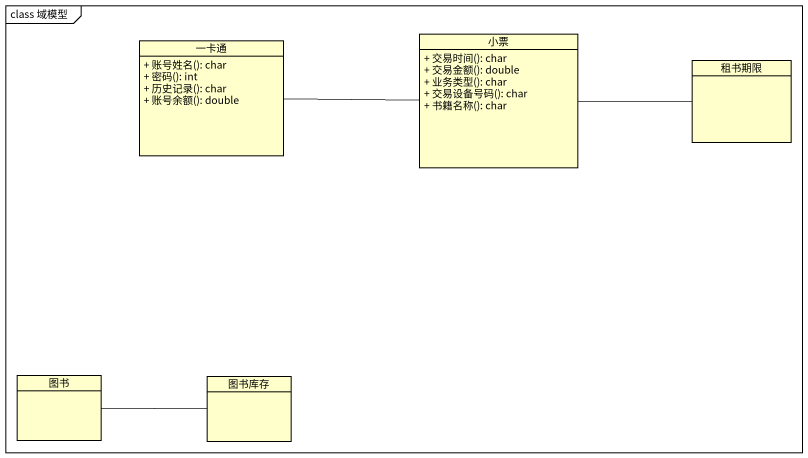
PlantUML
@startuml
mainframe class 域模型
hide circle
hide empty members
skinparam classAttributeIconSize 0
class 一卡通 {
  + 账号姓名(): char
  + 密码(): int
  + 历史记录(): char
  + 账号余额(): double
}
class 小票 {
  + 交易时间(): char
  + 交易金额(): double
  + 业务类型(): char
  + 交易设备号码(): char
  + 书籍名称(): char
}
class 租书期限
class 图书
class 图书库存
小票 -left- 一卡通
小票 -right- 租书期限
图书 -right- 图书库存
@enduml
